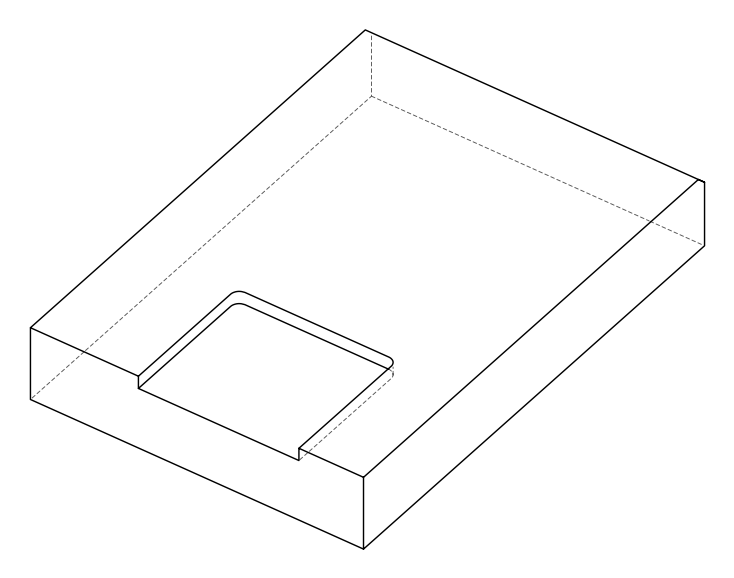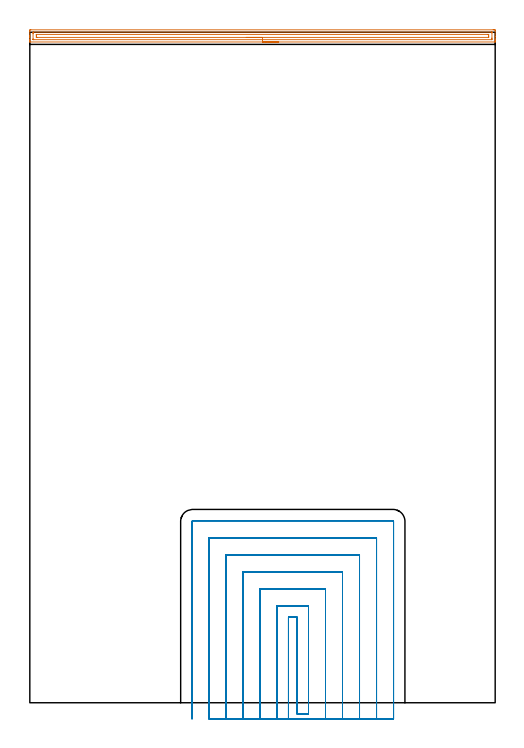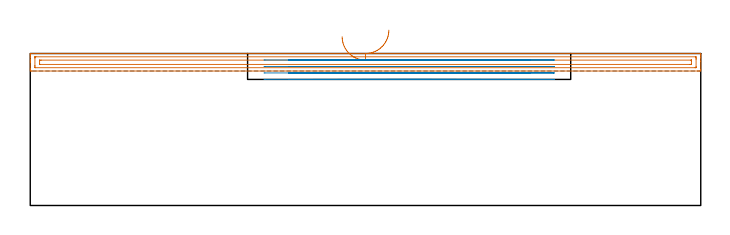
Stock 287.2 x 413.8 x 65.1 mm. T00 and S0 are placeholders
(PLAN: 2 operations, 1 tool changes, 26.9 min)
(1 AREA_MILL | FG_CHAMFER_SURFACE | UGT0205_001 | 7.1 min | 8078 mm3)
(2 MILL_SLOT | SLOT_PARTIAL_RECTANGULAR | UGT0201_103 | Follow Part, ap 3.5, ae 75% | 19.79 min | 183040 mm3)
(TOOL UGT0205_001 | Chamfer Mill 20 x 3 x 45 deg. | D20 FL50 Z2)
(TOOL UGT0201_103 | End Mill 14 mm | D14 FL19 Z2)
(OP 1 AREA_MILL)
G17 G21 G94 G90
T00 M6
G54
G17 G0 G90 X153.6 Y407.8 S1061 M3
G43 Z75.1 H0
G94 G1 X153.562 Z74.228 F250.
X153.448 Z73.364
X153.259 Z72.512
X152.997 Z71.68
X152.663 Z70.874
X152.26 Z70.1
X151.791 Z69.364
X151.26 Z68.672
X150.671 Z68.029
X150.028 Z67.44
X149.336 Z66.908
X148.6 Z66.44
X147.826 Z66.037
X147.02 Z65.703
X146.188 Z65.441
X145.336 Z65.252
X144.472 Z65.138
X143.6 Z65.1
X0.175
X0.01 Y407.803 Z65.088
X0.007 Y407.866 Z65.026
X0. Y408.287 Z64.612
Y408.616 Z64.283
Y409.316 Z63.579
Y410.559 Z62.338
Y411.103 Z61.791
Y411.725 Z61.171
Y414.406 Z58.491
X0.002 Y414.678 Z58.219
X0.008 Y415.292 Z57.606
X0.622 Y415.3 Z57.6
X285.956
X286.578 Y415.297 Z57.603
X287.192 Y415.292 Z57.606
X287.2 Y414.678 Z58.219
Y411.103 Z61.791
Y409.666 Z63.231
Y409.316 Z63.579
Y408.616 Z64.283
Y408.287 Z64.613
X287.193 Y407.866 Z65.026
X287.19 Y407.803 Z65.088
X287.025 Y407.8 Z65.1
X143.6
Y409.214 Z63.686
X2.409
X2.307 Y409.216 Z63.684
X2.105 Y409.221 Z63.679
X2.009 Y409.228 Z63.672
X2.005 Y409.258 Z63.642
X2.002 Y409.316 Z63.584
X2. Y409.725 Z63.175
Y412.89 Z60.01
X2.001 Y413.299 Z59.601
X2.008 Y413.784 Z59.116
X2.012 Y413.879 Z59.021
X2.206 Y413.884 Z59.016
X2.308 Y413.885 Z59.015
X284.791 Y413.886 Z59.014
X284.893 Y413.884 Z59.016
X285.095 Y413.879 Z59.021
X285.191 Y413.872 Z59.028
X285.195 Y413.842 Z59.058
X285.198 Y413.784 Z59.116
X285.2 Y413.375 Z59.525
Y410.21 Z62.69
X285.199 Y409.801 Z63.099
X285.192 Y409.316 Z63.584
X285.188 Y409.221 Z63.679
X284.994 Y409.216 Z63.684
X284.892 Y409.215 Z63.685
X143.6 Y409.214 Z63.686
Y410.628 Z62.272
X4.67 Y410.629 Z62.271
X4.196 Y410.631 Z62.269
X4.039 Y410.634 Z62.266
X4.019 Y410.635 Z62.265
X4.01 Y410.672 Z62.228
X4.005 Y410.776 Z62.124
X4.002 Y410.907 Z61.993
X4. Y411.997 Z60.903
Y412.193 Z60.707
X4.004 Y412.389 Z60.511
X4.008 Y412.445 Z60.455
X4.013 Y412.466 Z60.434
X4.02 Y412.467 Z60.433
X4.078 Y412.47 Z60.43
X4.196 Y412.471 Z60.429
X282.529
X283.004 Y412.469 Z60.431
X283.161 Y412.466 Z60.434
X283.181 Y412.465 Z60.435
X283.19 Y412.428 Z60.472
X283.195 Y412.324 Z60.576
X283.198 Y412.193 Z60.707
X283.2 Y411.103 Z61.797
Y410.907 Z61.993
X283.196 Y410.711 Z62.189
X283.191 Y410.656 Z62.244
X283.187 Y410.634 Z62.266
X283.18 Y410.633 Z62.267
X283.122 Y410.63 Z62.27
X283.004 Y410.629 Z62.271
X143.6 Y410.628 Z62.272
X142.728 Z62.31
X141.863 Z62.423
X141.012 Z62.612
X140.18 Z62.875
X139.374 Z63.208
X138.6 Z63.611
X137.864 Z64.08
X137.172 Z64.611
X136.529 Z65.2
X135.94 Z65.844
X135.408 Z66.536
X134.94 Z67.272
X134.537 Z68.045
X134.203 Z68.851
X133.941 Z69.683
X133.752 Z70.535
X133.638 Z71.4
X133.6 Z72.272
G0 Z75.1
M5
M2
(OP 2 MILL_SLOT)
G17 G21 G94 G90
T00 M6
G54
G17 G0 G90 X159.6 Y-10. S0 M3
G43 Z75.1 H0
Z62.325
G94 G1 Y-7. F250.
Y52.8 F500.
X165.
Y-7.
X172.
Y59.8
X152.6
Y-7.
Y-10. F250.
X182.5
Y-7.
Y70.3 F500.
X142.1
Y-7.
Y-10. F250.
X193.
Y-7.
Y80.8 F500.
X131.6
Y-7.
Y-10. F250.
X203.5
Y-7.
Y91.3 F500.
X121.1
Y-7.
Y-10. F250.
X214.
Y-7.
Y101.8 F500.
X110.6
Y-7.
Y-10. F250.
X224.5
Y-7.
Y111.9 F500.
G3 X224.1 Y112.3 R0.4
G1 X100.5
G3 X100.1 Y111.9 R0.4
G1 Y-7.
Y-10. F250.
G0 X159.6 Z59.55
G1 Y-7.
Y52.8 F500.
X165.
Y-7.
X172.
Y59.8
X152.6
Y-7.
Y-10. F250.
X182.5
Y-7.
Y70.3 F500.
X142.1
Y-7.
Y-10. F250.
X193.
Y-7.
Y80.8 F500.
X131.6
Y-7.
Y-10. F250.
X203.5
Y-7.
Y91.3 F500.
X121.1
Y-7.
Y-10. F250.
X214.
Y-7.
Y101.8 F500.
X110.6
Y-7.
Y-10. F250.
X224.5
Y-7.
Y111.9 F500.
G3 X224.1 Y112.3 R0.4
G1 X100.5
G3 X100.1 Y111.9 R0.4
G1 Y-7.
Y-10. F250.
G0 X159.6 Z56.775
G1 Y-7.
Y52.8 F500.
X165.
Y-7.
X172.
Y59.8
X152.6
Y-7.
Y-10. F250.
X182.5
Y-7.
Y70.3 F500.
X142.1
Y-7.
Y-10. F250.
X193.
Y-7.
Y80.8 F500.
X131.6
Y-7.
Y-10. F250.
X203.5
Y-7.
Y91.3 F500.
X121.1
Y-7.
Y-10. F250.
X214.
Y-7.
Y101.8 F500.
X110.6
Y-7.
Y-10. F250.
X224.5
Y-7.
Y111.9 F500.
G3 X224.1 Y112.3 R0.4
G1 X100.5
G3 X100.1 Y111.9 R0.4
G1 Y-7.
Y-10. F250.
G0 X159.6 Z54.
G1 Y-7.
Y52.8 F500.
X165.
Y-7.
X172.
Y59.8
X152.6
Y-7.
Y-10. F250.
X182.5
Y-7.
Y70.3 F500.
X142.1
Y-7.
Y-10. F250.
X193.
Y-7.
Y80.8 F500.
X131.6
Y-7.
Y-10. F250.
X203.5
Y-7.
Y91.3 F500.
X121.1
Y-7.
Y-10. F250.
X214.
Y-7.
Y101.8 F500.
X110.6
Y-7.
Y-10. F250.
X224.5
Y-7.
Y111.9 F500.
G3 X224.1 Y112.3 R0.4
G1 X100.5
G3 X100.1 Y111.9 R0.4
G1 Y-7.
Y-10. F250.
G0 Z75.1
M5
M2
